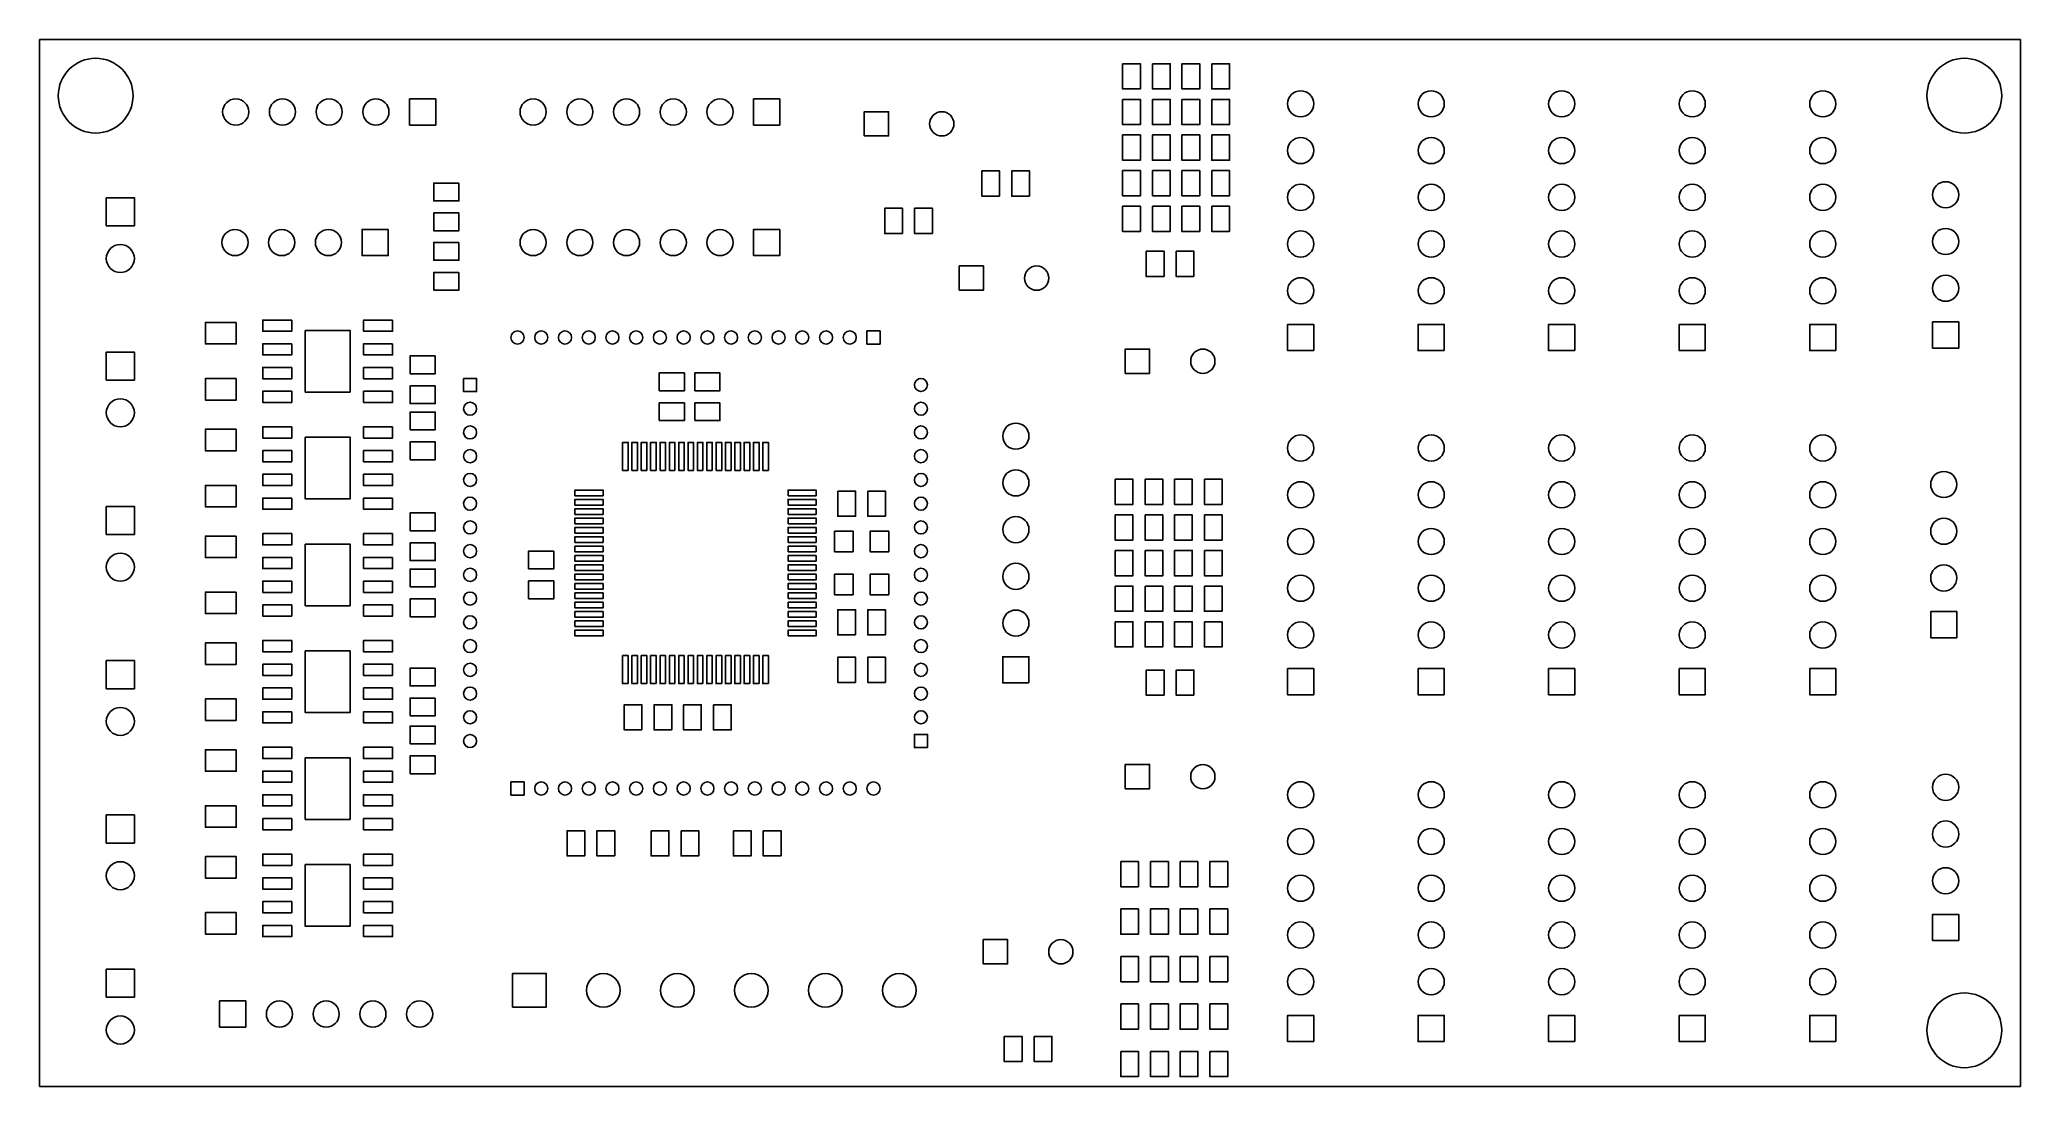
# Model space of a CAD drawing. Extents: x 0 to 106, y 0 to 56.
import ezdxf

# ---------------------------------------------------------------- set-up
doc = ezdxf.new("R2010")
doc.units = 0
for name, color, linetype in [('BG_DESIGN_OUTLINE', 85, 'CONTINUOUS'), ('BG_OUTLINE', 12, 'CONTINUOUS'), ('PIN_TOP', 80, 'CONTINUOUS')]:
    doc.layers.add(name, color=color, linetype=linetype)

msp = doc.modelspace()

# ---------------------------------------------------------------- linework, layer by layer
at = {"layer": 'BG_DESIGN_OUTLINE'}
msp.add_lwpolyline([(0, 0), (0, 56), (106, 56), (106, 0)], close=True, dxfattribs=at)
at = {"layer": 'BG_OUTLINE'}
msp.add_lwpolyline([(0, 0), (0, 56), (106, 56), (106, 0)], close=True, dxfattribs=at)
at = {"layer": 'PIN_TOP'}
for points in [[(57.955, 54.71), (58.905, 54.71), (58.905, 53.36), (57.955, 53.36)], [(59.555, 54.71), (60.505, 54.71), (60.505, 53.36), (59.555, 53.36)], [(61.13, 54.71), (62.08, 54.71), (62.08, 53.36), (61.13, 53.36)], [(62.73, 54.71), (63.68, 54.71), (63.68, 53.36), (62.73, 53.36)], [(21.195, 52.83), (21.195, 51.43), (19.795, 51.43), (19.795, 52.83)], [(39.61, 52.83), (39.61, 51.43), (38.21, 51.43), (38.21, 52.83)], [(44.13, 50.845), (44.13, 52.145), (45.43, 52.145), (45.43, 50.845)], [(57.955, 52.805), (58.905, 52.805), (58.905, 51.455), (57.955, 51.455)], [(59.555, 52.805), (60.505, 52.805), (60.505, 51.455), (59.555, 51.455)], [(61.13, 52.805), (62.08, 52.805), (62.08, 51.455), (61.13, 51.455)], [(62.73, 52.805), (63.68, 52.805), (63.68, 51.455), (62.73, 51.455)], [(57.955, 50.9), (58.905, 50.9), (58.905, 49.55), (57.955, 49.55)], [(59.555, 50.9), (60.505, 50.9), (60.505, 49.55), (59.555, 49.55)], [(61.13, 50.9), (62.08, 50.9), (62.08, 49.55), (61.13, 49.55)], [(62.73, 50.9), (63.68, 50.9), (63.68, 49.55), (62.73, 49.55)], [(51.375, 47.625), (50.425, 47.625), (50.425, 48.975), (51.375, 48.975)], [(52.975, 47.625), (52.025, 47.625), (52.025, 48.975), (52.975, 48.975)], [(57.955, 48.995), (58.905, 48.995), (58.905, 47.645), (57.955, 47.645)], [(59.555, 48.995), (60.505, 48.995), (60.505, 47.645), (59.555, 47.645)], [(61.13, 48.995), (62.08, 48.995), (62.08, 47.645), (61.13, 47.645)], [(62.73, 48.995), (63.68, 48.995), (63.68, 47.645), (62.73, 47.645)], [(22.44, 48.325), (22.44, 47.375), (21.09, 47.375), (21.09, 48.325)], [(3.57, 47.54), (5.07, 47.54), (5.07, 46.04), (3.57, 46.04)], [(22.44, 46.725), (22.44, 45.775), (21.09, 45.775), (21.09, 46.725)], [(46.175, 45.625), (45.225, 45.625), (45.225, 46.975), (46.175, 46.975)], [(47.775, 45.625), (46.825, 45.625), (46.825, 46.975), (47.775, 46.975)], [(57.955, 47.09), (58.905, 47.09), (58.905, 45.74), (57.955, 45.74)], [(59.555, 47.09), (60.505, 47.09), (60.505, 45.74), (59.555, 45.74)], [(61.13, 47.09), (62.08, 47.09), (62.08, 45.74), (61.13, 45.74)], [(62.73, 47.09), (63.68, 47.09), (63.68, 45.74), (62.73, 45.74)], [(18.655, 45.845), (18.655, 44.445), (17.255, 44.445), (17.255, 45.845)], [(39.61, 45.845), (39.61, 44.445), (38.21, 44.445), (38.21, 45.845)], [(22.44, 45.15), (22.44, 44.2), (21.09, 44.2), (21.09, 45.15)], [(60.175, 43.325), (59.225, 43.325), (59.225, 44.675), (60.175, 44.675)], [(61.775, 43.325), (60.825, 43.325), (60.825, 44.675), (61.775, 44.675)], [(22.44, 43.55), (22.44, 42.6), (21.09, 42.6), (21.09, 43.55)], [(49.21, 42.59), (49.21, 43.89), (50.51, 43.89), (50.51, 42.59)], [(10.525, 40.87), (10.525, 39.72), (8.875, 39.72), (8.875, 40.87)], [(13.49, 41), (13.49, 40.4), (11.94, 40.4), (11.94, 41)], [(14.215, 40.445), (16.615, 40.445), (16.615, 37.145), (14.215, 37.145)], [(18.89, 41), (18.89, 40.4), (17.34, 40.4), (17.34, 41)], [(44.975, 40.415), (44.975, 39.715), (44.275, 39.715), (44.275, 40.415)], [(68.185, 39.365), (66.785, 39.365), (66.785, 40.765), (68.185, 40.765)], [(75.17, 39.365), (73.77, 39.365), (73.77, 40.765), (75.17, 40.765)], [(82.155, 39.365), (80.755, 39.365), (80.755, 40.765), (82.155, 40.765)], [(89.14, 39.365), (87.74, 39.365), (87.74, 40.765), (89.14, 40.765)], [(96.125, 39.365), (94.725, 39.365), (94.725, 40.765), (96.125, 40.765)], [(102.7, 39.5), (101.3, 39.5), (101.3, 40.9), (102.7, 40.9)], [(3.57, 39.285), (5.07, 39.285), (5.07, 37.785), (3.57, 37.785)], [(13.49, 39.73), (13.49, 39.13), (11.94, 39.13), (11.94, 39.73)], [(18.89, 39.73), (18.89, 39.13), (17.34, 39.13), (17.34, 39.73)], [(58.1, 38.145), (58.1, 39.445), (59.4, 39.445), (59.4, 38.145)], [(13.49, 38.46), (13.49, 37.86), (11.94, 37.86), (11.94, 38.46)], [(18.89, 38.46), (18.89, 37.86), (17.34, 37.86), (17.34, 38.46)], [(21.175, 39.075), (21.175, 38.125), (19.825, 38.125), (19.825, 39.075)], [(33.155, 37.215), (33.155, 38.165), (34.505, 38.165), (34.505, 37.215)], [(35.06, 37.215), (35.06, 38.165), (36.41, 38.165), (36.41, 37.215)], [(10.525, 37.87), (10.525, 36.72), (8.875, 36.72), (8.875, 37.87)], [(13.49, 37.19), (13.49, 36.59), (11.94, 36.59), (11.94, 37.19)], [(18.89, 37.19), (18.89, 36.59), (17.34, 36.59), (17.34, 37.19)], [(21.175, 37.475), (21.175, 36.525), (19.825, 36.525), (19.825, 37.475)], [(22.685, 37.875), (23.385, 37.875), (23.385, 37.175), (22.685, 37.175)], [(19.825, 35.125), (19.825, 36.075), (21.175, 36.075), (21.175, 35.125)], [(33.155, 35.615), (33.155, 36.565), (34.505, 36.565), (34.505, 35.615)], [(35.06, 35.615), (35.06, 36.565), (36.41, 36.565), (36.41, 35.615)], [(10.525, 35.155), (10.525, 34.005), (8.875, 34.005), (8.875, 35.155)], [(13.49, 35.285), (13.49, 34.685), (11.94, 34.685), (11.94, 35.285)], [(18.89, 35.285), (18.89, 34.685), (17.34, 34.685), (17.34, 35.285)], [(13.49, 34.015), (13.49, 33.415), (11.94, 33.415), (11.94, 34.015)], [(14.215, 34.73), (16.615, 34.73), (16.615, 31.43), (14.215, 31.43)], [(18.89, 34.015), (18.89, 33.415), (17.34, 33.415), (17.34, 34.015)], [(19.825, 33.525), (19.825, 34.475), (21.175, 34.475), (21.175, 33.525)], [(31.5, 32.95), (31.2, 32.95), (31.2, 34.45), (31.5, 34.45)], [(32, 32.95), (31.7, 32.95), (31.7, 34.45), (32, 34.45)], [(32.5, 32.95), (32.2, 32.95), (32.2, 34.45), (32.5, 34.45)], [(33, 32.95), (32.7, 32.95), (32.7, 34.45), (33, 34.45)], [(33.5, 32.95), (33.2, 32.95), (33.2, 34.45), (33.5, 34.45)], [(34, 32.95), (33.7, 32.95), (33.7, 34.45), (34, 34.45)], [(34.5, 32.95), (34.2, 32.95), (34.2, 34.45), (34.5, 34.45)], [(35, 32.95), (34.7, 32.95), (34.7, 34.45), (35, 34.45)], [(35.5, 32.95), (35.2, 32.95), (35.2, 34.45), (35.5, 34.45)], [(36, 32.95), (35.7, 32.95), (35.7, 34.45), (36, 34.45)], [(36.5, 32.95), (36.2, 32.95), (36.2, 34.45), (36.5, 34.45)], [(37, 32.95), (36.7, 32.95), (36.7, 34.45), (37, 34.45)], [(37.5, 32.95), (37.2, 32.95), (37.2, 34.45), (37.5, 34.45)], [(38, 32.95), (37.7, 32.95), (37.7, 34.45), (38, 34.45)], [(38.5, 32.95), (38.2, 32.95), (38.2, 34.45), (38.5, 34.45)], [(39, 32.95), (38.7, 32.95), (38.7, 34.45), (39, 34.45)], [(10.525, 32.155), (10.525, 31.005), (8.875, 31.005), (8.875, 32.155)], [(13.49, 32.745), (13.49, 32.145), (11.94, 32.145), (11.94, 32.745)], [(18.89, 32.745), (18.89, 32.145), (17.34, 32.145), (17.34, 32.745)], [(28.65, 31.6), (28.65, 31.9), (30.15, 31.9), (30.15, 31.6)], [(40.05, 31.6), (40.05, 31.9), (41.55, 31.9), (41.55, 31.6)], [(42.715, 31.85), (43.665, 31.85), (43.665, 30.5), (42.715, 30.5)], [(44.315, 31.85), (45.265, 31.85), (45.265, 30.5), (44.315, 30.5)], [(57.555, 32.48), (58.505, 32.48), (58.505, 31.13), (57.555, 31.13)], [(59.155, 32.48), (60.105, 32.48), (60.105, 31.13), (59.155, 31.13)], [(60.73, 32.48), (61.68, 32.48), (61.68, 31.13), (60.73, 31.13)], [(62.33, 32.48), (63.28, 32.48), (63.28, 31.13), (62.33, 31.13)], [(3.57, 31.03), (5.07, 31.03), (5.07, 29.53), (3.57, 29.53)], [(13.49, 31.475), (13.49, 30.875), (11.94, 30.875), (11.94, 31.475)], [(18.89, 31.475), (18.89, 30.875), (17.34, 30.875), (17.34, 31.475)], [(28.65, 31.1), (28.65, 31.4), (30.15, 31.4), (30.15, 31.1)], [(28.65, 30.6), (28.65, 30.9), (30.15, 30.9), (30.15, 30.6)], [(40.05, 31.1), (40.05, 31.4), (41.55, 31.4), (41.55, 31.1)], [(40.05, 30.6), (40.05, 30.9), (41.55, 30.9), (41.55, 30.6)], [(21.175, 30.675), (21.175, 29.725), (19.825, 29.725), (19.825, 30.675)], [(28.65, 30.1), (28.65, 30.4), (30.15, 30.4), (30.15, 30.1)], [(28.65, 29.6), (28.65, 29.9), (30.15, 29.9), (30.15, 29.6)], [(40.05, 30.1), (40.05, 30.4), (41.55, 30.4), (41.55, 30.1)], [(40.05, 29.6), (40.05, 29.9), (41.55, 29.9), (41.55, 29.6)], [(43.54, 28.6), (42.54, 28.6), (42.54, 29.7), (43.54, 29.7)], [(45.44, 28.6), (44.44, 28.6), (44.44, 29.7), (45.44, 29.7)], [(57.555, 30.575), (58.505, 30.575), (58.505, 29.225), (57.555, 29.225)], [(59.155, 30.575), (60.105, 30.575), (60.105, 29.225), (59.155, 29.225)], [(60.73, 30.575), (61.68, 30.575), (61.68, 29.225), (60.73, 29.225)], [(62.33, 30.575), (63.28, 30.575), (63.28, 29.225), (62.33, 29.225)], [(10.525, 29.44), (10.525, 28.29), (8.875, 28.29), (8.875, 29.44)], [(13.49, 29.57), (13.49, 28.97), (11.94, 28.97), (11.94, 29.57)], [(14.215, 29.015), (16.615, 29.015), (16.615, 25.715), (14.215, 25.715)], [(18.89, 29.57), (18.89, 28.97), (17.34, 28.97), (17.34, 29.57)], [(21.175, 29.075), (21.175, 28.125), (19.825, 28.125), (19.825, 29.075)], [(27.52, 28.64), (27.52, 27.69), (26.17, 27.69), (26.17, 28.64)], [(28.65, 29.1), (28.65, 29.4), (30.15, 29.4), (30.15, 29.1)], [(28.65, 28.6), (28.65, 28.9), (30.15, 28.9), (30.15, 28.6)], [(40.05, 29.1), (40.05, 29.4), (41.55, 29.4), (41.55, 29.1)], [(40.05, 28.6), (40.05, 28.9), (41.55, 28.9), (41.55, 28.6)], [(57.555, 28.67), (58.505, 28.67), (58.505, 27.32), (57.555, 27.32)], [(59.155, 28.67), (60.105, 28.67), (60.105, 27.32), (59.155, 27.32)], [(60.73, 28.67), (61.68, 28.67), (61.68, 27.32), (60.73, 27.32)], [(62.33, 28.67), (63.28, 28.67), (63.28, 27.32), (62.33, 27.32)], [(13.49, 28.3), (13.49, 27.7), (11.94, 27.7), (11.94, 28.3)], [(18.89, 28.3), (18.89, 27.7), (17.34, 27.7), (17.34, 28.3)], [(19.825, 26.725), (19.825, 27.675), (21.175, 27.675), (21.175, 26.725)], [(28.65, 28.1), (28.65, 28.4), (30.15, 28.4), (30.15, 28.1)], [(28.65, 27.6), (28.65, 27.9), (30.15, 27.9), (30.15, 27.6)], [(40.05, 28.1), (40.05, 28.4), (41.55, 28.4), (41.55, 28.1)], [(40.05, 27.6), (40.05, 27.9), (41.55, 27.9), (41.55, 27.6)], [(13.49, 27.03), (13.49, 26.43), (11.94, 26.43), (11.94, 27.03)], [(18.89, 27.03), (18.89, 26.43), (17.34, 26.43), (17.34, 27.03)], [(27.52, 27.04), (27.52, 26.09), (26.17, 26.09), (26.17, 27.04)], [(28.65, 27.1), (28.65, 27.4), (30.15, 27.4), (30.15, 27.1)], [(28.65, 26.6), (28.65, 26.9), (30.15, 26.9), (30.15, 26.6)], [(40.05, 27.1), (40.05, 27.4), (41.55, 27.4), (41.55, 27.1)], [(40.05, 26.6), (40.05, 26.9), (41.55, 26.9), (41.55, 26.6)], [(43.54, 26.3), (42.54, 26.3), (42.54, 27.4), (43.54, 27.4)], [(45.44, 26.3), (44.44, 26.3), (44.44, 27.4), (45.44, 27.4)], [(57.555, 26.765), (58.505, 26.765), (58.505, 25.415), (57.555, 25.415)], [(59.155, 26.765), (60.105, 26.765), (60.105, 25.415), (59.155, 25.415)], [(60.73, 26.765), (61.68, 26.765), (61.68, 25.415), (60.73, 25.415)], [(62.33, 26.765), (63.28, 26.765), (63.28, 25.415), (62.33, 25.415)], [(10.525, 26.44), (10.525, 25.29), (8.875, 25.29), (8.875, 26.44)], [(13.49, 25.76), (13.49, 25.16), (11.94, 25.16), (11.94, 25.76)], [(18.89, 25.76), (18.89, 25.16), (17.34, 25.16), (17.34, 25.76)], [(19.825, 25.125), (19.825, 26.075), (21.175, 26.075), (21.175, 25.125)], [(28.65, 26.1), (28.65, 26.4), (30.15, 26.4), (30.15, 26.1)], [(28.65, 25.6), (28.65, 25.9), (30.15, 25.9), (30.15, 25.6)], [(40.05, 26.1), (40.05, 26.4), (41.55, 26.4), (41.55, 26.1)], [(40.05, 25.6), (40.05, 25.9), (41.55, 25.9), (41.55, 25.6)], [(43.665, 24.15), (42.715, 24.15), (42.715, 25.5), (43.665, 25.5)], [(45.265, 24.15), (44.315, 24.15), (44.315, 25.5), (45.265, 25.5)], [(28.65, 25.1), (28.65, 25.4), (30.15, 25.4), (30.15, 25.1)], [(28.65, 24.6), (28.65, 24.9), (30.15, 24.9), (30.15, 24.6)], [(28.65, 24.1), (28.65, 24.4), (30.15, 24.4), (30.15, 24.1)], [(40.05, 25.1), (40.05, 25.4), (41.55, 25.4), (41.55, 25.1)], [(40.05, 24.6), (40.05, 24.9), (41.55, 24.9), (41.55, 24.6)], [(40.05, 24.1), (40.05, 24.4), (41.55, 24.4), (41.55, 24.1)], [(57.555, 24.86), (58.505, 24.86), (58.505, 23.51), (57.555, 23.51)], [(59.155, 24.86), (60.105, 24.86), (60.105, 23.51), (59.155, 23.51)], [(60.73, 24.86), (61.68, 24.86), (61.68, 23.51), (60.73, 23.51)], [(62.33, 24.86), (63.28, 24.86), (63.28, 23.51), (62.33, 23.51)], [(102.6, 24), (101.2, 24), (101.2, 25.4), (102.6, 25.4)], [(10.525, 23.725), (10.525, 22.575), (8.875, 22.575), (8.875, 23.725)], [(13.49, 23.855), (13.49, 23.255), (11.94, 23.255), (11.94, 23.855)], [(18.89, 23.855), (18.89, 23.255), (17.34, 23.255), (17.34, 23.855)], [(3.57, 22.775), (5.07, 22.775), (5.07, 21.275), (3.57, 21.275)], [(13.49, 22.585), (13.49, 21.985), (11.94, 21.985), (11.94, 22.585)], [(14.215, 23.3), (16.615, 23.3), (16.615, 20), (14.215, 20)], [(18.89, 22.585), (18.89, 21.985), (17.34, 21.985), (17.34, 22.585)], [(21.175, 22.375), (21.175, 21.425), (19.825, 21.425), (19.825, 22.375)], [(31.5, 21.55), (31.2, 21.55), (31.2, 23.05), (31.5, 23.05)], [(32, 21.55), (31.7, 21.55), (31.7, 23.05), (32, 23.05)], [(32.5, 21.55), (32.2, 21.55), (32.2, 23.05), (32.5, 23.05)], [(33, 21.55), (32.7, 21.55), (32.7, 23.05), (33, 23.05)], [(33.5, 21.55), (33.2, 21.55), (33.2, 23.05), (33.5, 23.05)], [(34, 21.55), (33.7, 21.55), (33.7, 23.05), (34, 23.05)], [(34.5, 21.55), (34.2, 21.55), (34.2, 23.05), (34.5, 23.05)], [(35, 21.55), (34.7, 21.55), (34.7, 23.05), (35, 23.05)], [(35.5, 21.55), (35.2, 21.55), (35.2, 23.05), (35.5, 23.05)], [(36, 21.55), (35.7, 21.55), (35.7, 23.05), (36, 23.05)], [(36.5, 21.55), (36.2, 21.55), (36.2, 23.05), (36.5, 23.05)], [(37, 21.55), (36.7, 21.55), (36.7, 23.05), (37, 23.05)], [(37.5, 21.55), (37.2, 21.55), (37.2, 23.05), (37.5, 23.05)], [(38, 21.55), (37.7, 21.55), (37.7, 23.05), (38, 23.05)], [(38.5, 21.55), (38.2, 21.55), (38.2, 23.05), (38.5, 23.05)], [(39, 21.55), (38.7, 21.55), (38.7, 23.05), (39, 23.05)], [(43.665, 21.61), (42.715, 21.61), (42.715, 22.96), (43.665, 22.96)], [(45.265, 21.61), (44.315, 21.61), (44.315, 22.96), (45.265, 22.96)], [(52.945, 21.585), (51.545, 21.585), (51.545, 22.985), (52.945, 22.985)], [(60.175, 20.925), (59.225, 20.925), (59.225, 22.275), (60.175, 22.275)], [(61.775, 20.925), (60.825, 20.925), (60.825, 22.275), (61.775, 22.275)], [(68.185, 20.95), (66.785, 20.95), (66.785, 22.35), (68.185, 22.35)], [(75.17, 20.95), (73.77, 20.95), (73.77, 22.35), (75.17, 22.35)], [(82.155, 20.95), (80.755, 20.95), (80.755, 22.35), (82.155, 22.35)], [(89.14, 20.95), (87.74, 20.95), (87.74, 22.35), (89.14, 22.35)], [(96.125, 20.95), (94.725, 20.95), (94.725, 22.35), (96.125, 22.35)], [(13.49, 21.315), (13.49, 20.715), (11.94, 20.715), (11.94, 21.315)], [(18.89, 21.315), (18.89, 20.715), (17.34, 20.715), (17.34, 21.315)], [(10.525, 20.725), (10.525, 19.575), (8.875, 19.575), (8.875, 20.725)], [(21.175, 20.775), (21.175, 19.825), (19.825, 19.825), (19.825, 20.775)], [(32.235, 19.07), (31.285, 19.07), (31.285, 20.42), (32.235, 20.42)], [(33.835, 19.07), (32.885, 19.07), (32.885, 20.42), (33.835, 20.42)], [(34.46, 20.42), (35.41, 20.42), (35.41, 19.07), (34.46, 19.07)], [(36.06, 20.42), (37.01, 20.42), (37.01, 19.07), (36.06, 19.07)], [(13.49, 20.045), (13.49, 19.445), (11.94, 19.445), (11.94, 20.045)], [(18.89, 20.045), (18.89, 19.445), (17.34, 19.445), (17.34, 20.045)], [(19.825, 18.325), (19.825, 19.275), (21.175, 19.275), (21.175, 18.325)], [(13.49, 18.14), (13.49, 17.54), (11.94, 17.54), (11.94, 18.14)], [(18.89, 18.14), (18.89, 17.54), (17.34, 17.54), (17.34, 18.14)], [(47.515, 18.125), (46.815, 18.125), (46.815, 18.825), (47.515, 18.825)], [(10.525, 18.01), (10.525, 16.86), (8.875, 16.86), (8.875, 18.01)], [(14.215, 17.585), (16.615, 17.585), (16.615, 14.285), (14.215, 14.285)], [(19.825, 16.725), (19.825, 17.675), (21.175, 17.675), (21.175, 16.725)], [(58.1, 15.92), (58.1, 17.22), (59.4, 17.22), (59.4, 15.92)], [(13.49, 16.87), (13.49, 16.27), (11.94, 16.27), (11.94, 16.87)], [(18.89, 16.87), (18.89, 16.27), (17.34, 16.27), (17.34, 16.87)], [(25.225, 15.585), (25.225, 16.285), (25.925, 16.285), (25.925, 15.585)], [(10.525, 15.01), (10.525, 13.86), (8.875, 13.86), (8.875, 15.01)], [(13.49, 15.6), (13.49, 15), (11.94, 15), (11.94, 15.6)], [(18.89, 15.6), (18.89, 15), (17.34, 15), (17.34, 15.6)], [(3.57, 14.52), (5.07, 14.52), (5.07, 13.02), (3.57, 13.02)], [(13.49, 14.33), (13.49, 13.73), (11.94, 13.73), (11.94, 14.33)], [(18.89, 14.33), (18.89, 13.73), (17.34, 13.73), (17.34, 14.33)], [(29.175, 12.325), (28.225, 12.325), (28.225, 13.675), (29.175, 13.675)], [(30.775, 12.325), (29.825, 12.325), (29.825, 13.675), (30.775, 13.675)], [(32.725, 13.675), (33.675, 13.675), (33.675, 12.325), (32.725, 12.325)], [(34.325, 13.675), (35.275, 13.675), (35.275, 12.325), (34.325, 12.325)], [(37.125, 13.675), (38.075, 13.675), (38.075, 12.325), (37.125, 12.325)], [(38.725, 13.675), (39.675, 13.675), (39.675, 12.325), (38.725, 12.325)], [(10.525, 12.295), (10.525, 11.145), (8.875, 11.145), (8.875, 12.295)], [(13.49, 12.425), (13.49, 11.825), (11.94, 11.825), (11.94, 12.425)], [(14.215, 11.87), (16.615, 11.87), (16.615, 8.57), (14.215, 8.57)], [(18.89, 12.425), (18.89, 11.825), (17.34, 11.825), (17.34, 12.425)], [(57.855, 12.03), (58.805, 12.03), (58.805, 10.68), (57.855, 10.68)], [(59.455, 12.03), (60.405, 12.03), (60.405, 10.68), (59.455, 10.68)], [(61.03, 12.03), (61.98, 12.03), (61.98, 10.68), (61.03, 10.68)], [(62.63, 12.03), (63.58, 12.03), (63.58, 10.68), (62.63, 10.68)], [(13.49, 11.155), (13.49, 10.555), (11.94, 10.555), (11.94, 11.155)], [(18.89, 11.155), (18.89, 10.555), (17.34, 10.555), (17.34, 11.155)], [(13.49, 9.885), (13.49, 9.285), (11.94, 9.285), (11.94, 9.885)], [(18.89, 9.885), (18.89, 9.285), (17.34, 9.285), (17.34, 9.885)], [(10.525, 9.295), (10.525, 8.145), (8.875, 8.145), (8.875, 9.295)], [(13.49, 8.615), (13.49, 8.015), (11.94, 8.015), (11.94, 8.615)], [(18.89, 8.615), (18.89, 8.015), (17.34, 8.015), (17.34, 8.615)], [(57.855, 9.49), (58.805, 9.49), (58.805, 8.14), (57.855, 8.14)], [(59.455, 9.49), (60.405, 9.49), (60.405, 8.14), (59.455, 8.14)], [(61.03, 9.49), (61.98, 9.49), (61.98, 8.14), (61.03, 8.14)], [(62.63, 9.49), (63.58, 9.49), (63.58, 8.14), (62.63, 8.14)], [(102.7, 7.8), (101.3, 7.8), (101.3, 9.2), (102.7, 9.2)], [(50.5, 6.55), (50.5, 7.85), (51.8, 7.85), (51.8, 6.55)], [(57.855, 6.95), (58.805, 6.95), (58.805, 5.6), (57.855, 5.6)], [(59.455, 6.95), (60.405, 6.95), (60.405, 5.6), (59.455, 5.6)], [(61.03, 6.95), (61.98, 6.95), (61.98, 5.6), (61.03, 5.6)], [(62.63, 6.95), (63.58, 6.95), (63.58, 5.6), (62.63, 5.6)], [(3.57, 6.265), (5.07, 6.265), (5.07, 4.765), (3.57, 4.765)], [(25.31, 4.24), (25.31, 6.04), (27.11, 6.04), (27.11, 4.24)], [(9.635, 3.17), (9.635, 4.57), (11.035, 4.57), (11.035, 3.17)], [(57.855, 4.41), (58.805, 4.41), (58.805, 3.06), (57.855, 3.06)], [(59.455, 4.41), (60.405, 4.41), (60.405, 3.06), (59.455, 3.06)], [(61.03, 4.41), (61.98, 4.41), (61.98, 3.06), (61.03, 3.06)], [(62.63, 4.41), (63.58, 4.41), (63.58, 3.06), (62.63, 3.06)], [(68.185, 2.4), (66.785, 2.4), (66.785, 3.8), (68.185, 3.8)], [(75.17, 2.4), (73.77, 2.4), (73.77, 3.8), (75.17, 3.8)], [(82.155, 2.4), (80.755, 2.4), (80.755, 3.8), (82.155, 3.8)], [(89.14, 2.4), (87.74, 2.4), (87.74, 3.8), (89.14, 3.8)], [(96.125, 2.4), (94.725, 2.4), (94.725, 3.8), (96.125, 3.8)], [(52.575, 1.325), (51.625, 1.325), (51.625, 2.675), (52.575, 2.675)], [(54.175, 1.325), (53.225, 1.325), (53.225, 2.675), (54.175, 2.675)], [(57.855, 1.87), (58.805, 1.87), (58.805, 0.52), (57.855, 0.52)], [(59.455, 1.87), (60.405, 1.87), (60.405, 0.52), (59.455, 0.52)], [(61.03, 1.87), (61.98, 1.87), (61.98, 0.52), (61.03, 0.52)], [(62.63, 1.87), (63.58, 1.87), (63.58, 0.52), (62.63, 0.52)]]:
    msp.add_lwpolyline(points, close=True, dxfattribs=at)
for centre, radius in [((3, 53), 2), ((103, 53), 2), ((67.485, 52.565), 0.7), ((74.47, 52.565), 0.7), ((81.455, 52.565), 0.7), ((88.44, 52.565), 0.7), ((95.425, 52.565), 0.7), ((10.495, 52.13), 0.7), ((12.995, 52.13), 0.7), ((15.495, 52.13), 0.7), ((17.995, 52.13), 0.7), ((26.41, 52.13), 0.7), ((28.91, 52.13), 0.7), ((31.41, 52.13), 0.7), ((33.91, 52.13), 0.7), ((36.41, 52.13), 0.7), ((48.28, 51.495), 0.65), ((67.485, 50.065), 0.7), ((74.47, 50.065), 0.7), ((81.455, 50.065), 0.7), ((88.44, 50.065), 0.7), ((95.425, 50.065), 0.7), ((67.485, 47.565), 0.7), ((74.47, 47.565), 0.7), ((81.455, 47.565), 0.7), ((88.44, 47.565), 0.7), ((95.425, 47.565), 0.7), ((102, 47.7), 0.7), ((10.455, 45.145), 0.7), ((12.955, 45.145), 0.7), ((15.455, 45.145), 0.7), ((26.41, 45.145), 0.7), ((28.91, 45.145), 0.7), ((31.41, 45.145), 0.7), ((33.91, 45.145), 0.7), ((36.41, 45.145), 0.7), ((67.485, 45.065), 0.7), ((74.47, 45.065), 0.7), ((81.455, 45.065), 0.7), ((88.44, 45.065), 0.7), ((95.425, 45.065), 0.7), ((102, 45.2), 0.7), ((4.32, 44.29), 0.75), ((53.36, 43.24), 0.65), ((67.485, 42.565), 0.7), ((74.47, 42.565), 0.7), ((81.455, 42.565), 0.7), ((88.44, 42.565), 0.7), ((95.425, 42.565), 0.7), ((102, 42.7), 0.7), ((25.575, 40.065), 0.35), ((26.845, 40.065), 0.35), ((28.115, 40.065), 0.35), ((29.385, 40.065), 0.35), ((30.655, 40.065), 0.35), ((31.925, 40.065), 0.35), ((33.195, 40.065), 0.35), ((34.465, 40.065), 0.35), ((35.735, 40.065), 0.35), ((37.005, 40.065), 0.35), ((38.275, 40.065), 0.35), ((39.545, 40.065), 0.35), ((40.815, 40.065), 0.35), ((42.085, 40.065), 0.35), ((43.355, 40.065), 0.35), ((62.25, 38.795), 0.65), ((47.165, 37.525), 0.35), ((4.32, 36.035), 0.75), ((23.035, 36.255), 0.35), ((47.165, 36.255), 0.35), ((23.035, 34.985), 0.35), ((47.165, 34.985), 0.35), ((52.245, 34.785), 0.7), ((23.035, 33.715), 0.35), ((47.165, 33.715), 0.35), ((67.485, 34.15), 0.7), ((74.47, 34.15), 0.7), ((81.455, 34.15), 0.7), ((88.44, 34.15), 0.7), ((95.425, 34.15), 0.7), ((52.245, 32.285), 0.7), ((101.9, 32.2), 0.7), ((23.035, 32.445), 0.35), ((47.165, 32.445), 0.35), ((67.485, 31.65), 0.7), ((74.47, 31.65), 0.7), ((81.455, 31.65), 0.7), ((88.44, 31.65), 0.7), ((95.425, 31.65), 0.7), ((23.035, 31.175), 0.35), ((47.165, 31.175), 0.35), ((23.035, 29.905), 0.35), ((47.165, 29.905), 0.35), ((52.245, 29.785), 0.7), ((67.485, 29.15), 0.7), ((74.47, 29.15), 0.7), ((81.455, 29.15), 0.7), ((88.44, 29.15), 0.7), ((95.425, 29.15), 0.7), ((101.9, 29.7), 0.7), ((23.035, 28.635), 0.35), ((47.165, 28.635), 0.35), ((4.32, 27.78), 0.75), ((23.035, 27.365), 0.35), ((47.165, 27.365), 0.35), ((52.245, 27.285), 0.7), ((101.9, 27.2), 0.7), ((67.485, 26.65), 0.7), ((74.47, 26.65), 0.7), ((81.455, 26.65), 0.7), ((88.44, 26.65), 0.7), ((95.425, 26.65), 0.7), ((23.035, 26.095), 0.35), ((47.165, 26.095), 0.35), ((52.245, 24.785), 0.7), ((23.035, 24.825), 0.35), ((47.165, 24.825), 0.35), ((67.485, 24.15), 0.7), ((74.47, 24.15), 0.7), ((81.455, 24.15), 0.7), ((88.44, 24.15), 0.7), ((95.425, 24.15), 0.7), ((23.035, 23.555), 0.35), ((47.165, 23.555), 0.35), ((23.035, 22.285), 0.35), ((47.165, 22.285), 0.35), ((23.035, 21.015), 0.35), ((47.165, 21.015), 0.35), ((4.32, 19.525), 0.75), ((23.035, 19.745), 0.35), ((47.165, 19.745), 0.35), ((23.035, 18.475), 0.35), ((62.25, 16.57), 0.65), ((26.845, 15.935), 0.35), ((28.115, 15.935), 0.35), ((29.385, 15.935), 0.35), ((30.655, 15.935), 0.35), ((31.925, 15.935), 0.35), ((33.195, 15.935), 0.35), ((34.465, 15.935), 0.35), ((35.735, 15.935), 0.35), ((37.005, 15.935), 0.35), ((38.275, 15.935), 0.35), ((39.545, 15.935), 0.35), ((40.815, 15.935), 0.35), ((42.085, 15.935), 0.35), ((43.355, 15.935), 0.35), ((44.625, 15.935), 0.35), ((67.485, 15.6), 0.7), ((74.47, 15.6), 0.7), ((81.455, 15.6), 0.7), ((88.44, 15.6), 0.7), ((95.425, 15.6), 0.7), ((102, 16), 0.7), ((67.485, 13.1), 0.7), ((74.47, 13.1), 0.7), ((81.455, 13.1), 0.7), ((88.44, 13.1), 0.7), ((95.425, 13.1), 0.7), ((102, 13.5), 0.7), ((4.32, 11.27), 0.75), ((102, 11), 0.7), ((67.485, 10.6), 0.7), ((74.47, 10.6), 0.7), ((81.455, 10.6), 0.7), ((88.44, 10.6), 0.7), ((95.425, 10.6), 0.7), ((67.485, 8.1), 0.7), ((74.47, 8.1), 0.7), ((81.455, 8.1), 0.7), ((88.44, 8.1), 0.7), ((95.425, 8.1), 0.7), ((54.65, 7.2), 0.65), ((30.17, 5.14), 0.9), ((34.13, 5.14), 0.9), ((38.09, 5.14), 0.9), ((42.05, 5.14), 0.9), ((46.01, 5.14), 0.9), ((67.485, 5.6), 0.7), ((74.47, 5.6), 0.7), ((81.455, 5.6), 0.7), ((88.44, 5.6), 0.7), ((95.425, 5.6), 0.7), ((12.835, 3.87), 0.7), ((15.335, 3.87), 0.7), ((17.835, 3.87), 0.7), ((20.335, 3.87), 0.7), ((103, 3), 2), ((4.32, 3.015), 0.75)]:
    msp.add_circle(centre, radius, dxfattribs=at)

doc.saveas('drawing.dxf')
